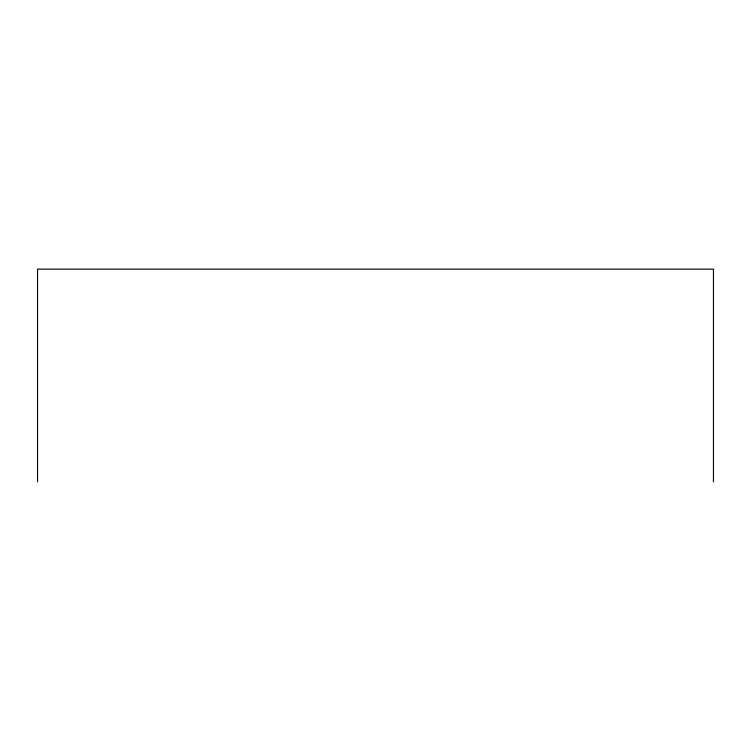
<?xml version="1.0" encoding="UTF-8"?>
<svg xmlns="http://www.w3.org/2000/svg" width="751" height="751" viewBox="0 0 751 751"><rect width="100%" height="100%" fill="white"/><g stroke="black" fill="none" stroke-linecap="round" stroke-linejoin="round"><path stroke-width="1.13" d="M713.45 481.86L713.45 269.14L37.55 269.14L37.55 481.86"/></g></svg>
